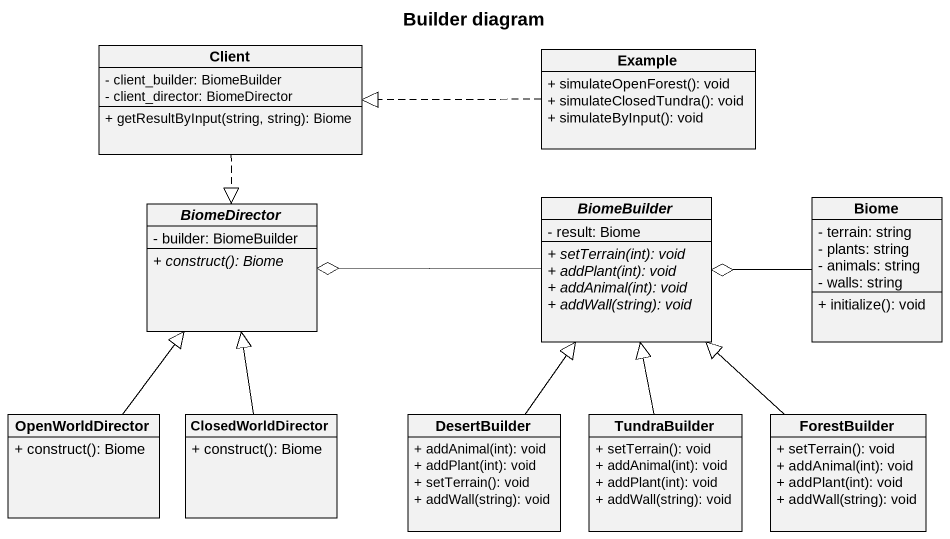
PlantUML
@startuml
title Builder diagram
hide circle
hide empty members
skinparam classAttributeIconSize 0
class Client {
  - client_builder: BiomeBuilder
  - client_director: BiomeDirector
  + getResultByInput(string, string): Biome
}
class Example {
  + simulateOpenForest(): void
  + simulateClosedTundra(): void
  + simulateByInput(): void
}
abstract class BiomeDirector {
  - builder: BiomeBuilder
  {abstract} + construct(): Biome
}
abstract class BiomeBuilder {
  - result: Biome
  {abstract} + setTerrain(int): void
  {abstract} + addPlant(int): void
  {abstract} + addAnimal(int): void
  {abstract} + addWall(string): void
}
class Biome {
  - terrain: string
  - plants: string
  - animals: string
  - walls: string
  + initialize(): void
}
class OpenWorldDirector {
  + construct(): Biome
}
class ClosedWorldDirector {
  + construct(): Biome
}
class DesertBuilder {
  + addAnimal(int): void
  + addPlant(int): void
  + setTerrain(): void
  + addWall(string): void
}
class TundraBuilder {
  + setTerrain(): void
  + addAnimal(int): void
  + addPlant(int): void
  + addWall(string): void
}
class ForestBuilder {
  + setTerrain(): void
  + addAnimal(int): void
  + addPlant(int): void
  + addWall(string): void
}
Client ..|> BiomeDirector
Example .left.|> Client
BiomeBuilder -left-o BiomeDirector
Biome -left-o BiomeBuilder
OpenWorldDirector -up-|> BiomeDirector
ClosedWorldDirector -up-|> BiomeDirector
DesertBuilder -up-|> BiomeBuilder
TundraBuilder -up-|> BiomeBuilder
ForestBuilder -up-|> BiomeBuilder
@enduml
